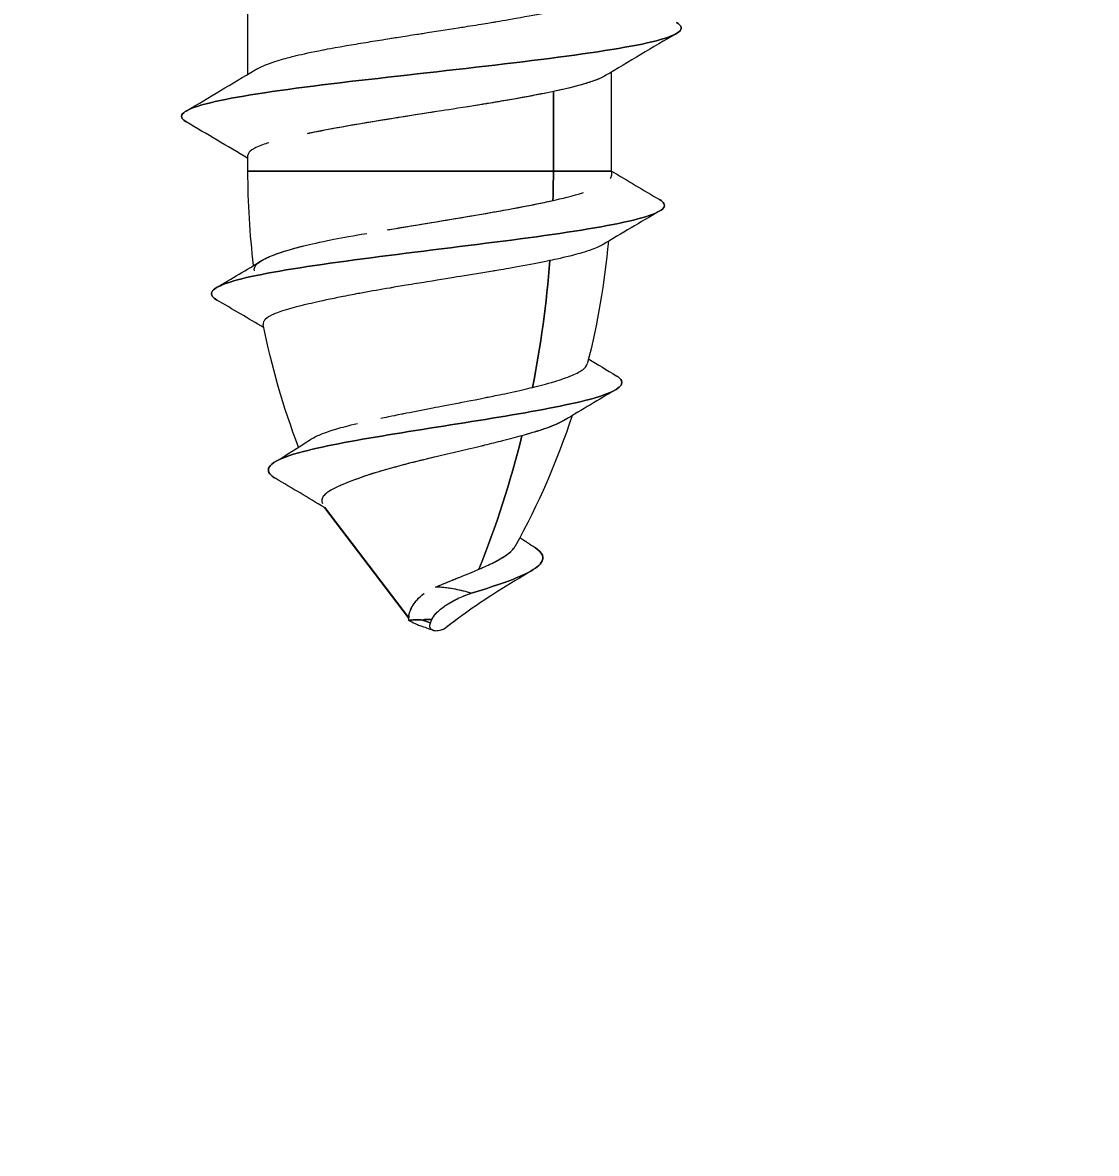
# Model space of a CAD drawing. Header units: inches. Extents: x 10 to 190, y 5 to 37.
# Drawn here: x 98.123 to 98.793, y 8.086 to 8.792 of the extents above; entities that cross this region are included whole.
import ezdxf
from ezdxf import colors
from ezdxf.entities.mleader import LeaderData, LeaderLine
from ezdxf.math import Vec2, Vec3

# ---------------------------------------------------------------- set-up
doc = ezdxf.new("R2010")
doc.units = ezdxf.units.IN
doc.header["$MEASUREMENT"] = 0
doc.styles.add('Tahoma', font='tahoma.ttf')

msp = doc.modelspace()

# ---------------------------------------------------------------- linework, layer by layer
at = {"color": 0, "linetype": 'Continuous', "lineweight": 0, "extrusion": (-1, 6.12323e-17, 0)}
for p, q in [((98.26334, 8.75995), (98.26334, 8.81919)), ((98.29965, 8.773), (98.29965, 8.773)), ((98.29965, 8.773), (98.29965, 8.773)), ((98.49034, 8.69937), (98.49034, 8.7614)), ((98.45403, 8.69937), (98.45403, 8.74917)), ((98.45403, 8.74917), (98.45403, 8.69937)), ((98.26334, 8.69937), (98.26334, 8.70936)), ((98.45403, 8.69937), (98.26334, 8.69937)), ((98.26334, 8.69937), (98.45403, 8.69937)), ((98.49034, 8.69937), (98.45403, 8.69937)), ((98.45403, 8.69937), (98.49034, 8.69937)), ((98.36412, 8.41913), (98.36421, 8.41914))]:
    msp.add_line(p, q, dxfattribs=at)
msp.add_line((98.36369, 8.42069), (98.31107, 8.48953))
msp.add_circle((101.83282, 12.95665), 6.76088)
at = {"color": 0, "linetype": 'Continuous', "lineweight": 0, "extrusion": (0, 0, -1)}
for centre, start, end in [((-98.74848, 8.69937), 353.04606, 360), ((-98.00521, 8.69937), 185.16645, 194.34115), ((-98.74848, 8.69937), 339.21542, 348.63189), ((-98.00521, 8.69937), 198.31632, 208.83062)]:
    msp.add_arc(centre, 0.48513, start, end, dxfattribs=at)
at = {"color": 0, "linetype": 'Continuous', "lineweight": 0}
for centre, major_axis, ratio, start_param, end_param in [((98.1241, 8.69937), (0, 0.48513), 0.68008, -1.608287, -1.570796), ((98.1241, 8.69937), (0, 0.48513), 0.68008, -1.8525, -1.685841), ((98.1241, 8.69937), (0, 0.48513), 0.68008, -2.108099, -1.917872), ((98.6524, 8.49684), (-0.28831, -0.0799), 0.192451, -0.090168, -0.064586)]:
    msp.add_ellipse(centre, major_axis=major_axis, ratio=ratio, start_param=start_param, end_param=end_param, dxfattribs=at)
at = {"color": 0, "linetype": 'Continuous', "lineweight": 0, "extrusion": (0, 0, -1)}
for centre, major_axis, ratio, start_param, end_param in [((98.1241, 8.69937), (0, -0.48513), 0.68008, -1.570796, -1.533305), ((98.1241, 8.69937), (0, -0.48513), 0.68008, -1.455752, -1.289092), ((98.1241, 8.69937), (0, -0.48513), 0.68008, -1.22372, -1.033494), ((98.40456, 8.42226), (0.02735, 0.00874), 0.462402, -2.398417, -2.245876), ((98.44176, 8.41757), (0.07901, -0.00107), 0.035003, -2.950208, -2.890777), ((99.55537, 9.55527), (1.20548, 1.37483), 0.164648, -2.674024, -2.67129)]:
    msp.add_ellipse(centre, major_axis=major_axis, ratio=ratio, start_param=start_param, end_param=end_param, dxfattribs=at)
at = {"color": 0, "linetype": 'Continuous', "lineweight": 0}
for points, knots in [([(98.26789, 8.76268), (98.26894, 8.76336), (98.26993, 8.76381), (98.27036, 8.76402), (98.27244, 8.76503), (98.27545, 8.7663), (98.28008, 8.76781), (98.28392, 8.76906), (98.28742, 8.77002), (98.28994, 8.77068), (98.29151, 8.77109), (98.29271, 8.77139), (98.29345, 8.77157), (98.2976, 8.77258), (98.30301, 8.77377), (98.31014, 8.77514), (98.31076, 8.77526), (98.31652, 8.7764), (98.3293, 8.77855), (98.33342, 8.77925), (98.33741, 8.77991), (98.34122, 8.78053), (98.34316, 8.78084), (98.34519, 8.78117), (98.34732, 8.78151), (98.34799, 8.78162), (98.34861, 8.78172), (98.34918, 8.78181), (98.35135, 8.78216), (98.35279, 8.78239), (98.35349, 8.7825), (98.35571, 8.78285), (98.35884, 8.78335), (98.36289, 8.78398), (98.36746, 8.78469), (98.37066, 8.78518), (98.37246, 8.78546), (98.38001, 8.78663), (98.38746, 8.78779), (98.39467, 8.78893), (98.39688, 8.78928), (98.40054, 8.78986), (98.40557, 8.79067), (98.41027, 8.79144), (98.41381, 8.79202), (98.41627, 8.79243), (98.41699, 8.79255), (98.41787, 8.7927), (98.41891, 8.79287), (98.42273, 8.79351), (98.42871, 8.79451), (98.43624, 8.79588), (98.44328, 8.79715), (98.44915, 8.79831), (98.45403, 8.79935)], [0.3421887, 0.3421887, 0.3421887, 0.3421887, 0.375, 0.375, 0.375, 0.4375, 0.4375, 0.4375, 0.4759842, 0.4759842, 0.4759842, 0.5, 0.5, 0.5, 0.5625, 0.5625, 0.5625, 0.625, 0.625, 0.625, 0.6607143, 0.6607143, 0.6607143, 0.6785714, 0.6785714, 0.6785714, 0.6822968, 0.6822968, 0.6822968, 0.6964286, 0.6964286, 0.6964286, 0.7232143, 0.7232143, 0.7232143, 0.75, 0.75, 0.75, 0.8125, 0.8125, 0.8125, 0.84375, 0.84375, 0.84375, 0.875, 0.875, 0.875, 0.8883651, 0.8883651, 0.8883651, 0.9375, 0.9375, 0.9375, 1, 1, 1, 1]), ([(98.22483, 8.73016), (98.22232, 8.73164), (98.22136, 8.73311), (98.22387, 8.73827), (98.23612, 8.74196), (98.27736, 8.74933), (98.30682, 8.75301), (98.37035, 8.76039), (98.40461, 8.76407), (98.46545, 8.77144), (98.49188, 8.77513), (98.52697, 8.7825), (98.53554, 8.78618), (98.53314, 8.79064), (98.53227, 8.7914), (98.53097, 8.79217)], [0.10764897, 0.10764897, 0.10764897, 0.10764897, 0.10915389, 0.10915389, 0.11291274, 0.11291274, 0.11667158, 0.11667158, 0.12043042, 0.12043042, 0.12418927, 0.12418927, 0.12794811, 0.12794811, 0.12872891, 0.12872891, 0.12872891, 0.12872891]), ([(98.53097, 8.79217), (98.53227, 8.7914), (98.53314, 8.79064), (98.53554, 8.78618), (98.52697, 8.7825), (98.49188, 8.77513), (98.46545, 8.77144), (98.40461, 8.76407), (98.37035, 8.76039), (98.30682, 8.75301), (98.27736, 8.74933), (98.23612, 8.74196), (98.22387, 8.73827), (98.22136, 8.73311), (98.22232, 8.73164), (98.22483, 8.73016)], [-0.12872891, -0.12872891, -0.12872891, -0.12872891, -0.12794811, -0.12794811, -0.12418927, -0.12418927, -0.12043042, -0.12043042, -0.11667158, -0.11667158, -0.11291274, -0.11291274, -0.10915389, -0.10915389, -0.10764897, -0.10764897, -0.10764897, -0.10764897]), ([(98.48678, 8.75927), (98.4849, 8.75807), (98.48228, 8.75692), (98.47914, 8.75578), (98.47603, 8.75465), (98.47215, 8.7535), (98.46828, 8.75249), (98.46441, 8.75147), (98.45949, 8.75032), (98.45403, 8.74917)], [0.8117206, 0.8117206, 0.8117206, 0.8117206, 0.875, 0.875, 0.875, 0.9375, 0.9375, 0.9375, 1, 1, 1, 1]), ([(98.48643, 8.75906), (98.48509, 8.75825), (98.48311, 8.75727), (98.47999, 8.75609), (98.47757, 8.75518), (98.47504, 8.75438), (98.47269, 8.7537), (98.47133, 8.7533), (98.47002, 8.75295), (98.46882, 8.75263), (98.46809, 8.75244), (98.46595, 8.75186), (98.46181, 8.75089), (98.45893, 8.75022), (98.45629, 8.74965), (98.45403, 8.74917)], [0.8242341, 0.8242341, 0.8242341, 0.8242341, 0.875, 0.875, 0.875, 0.9146028, 0.9146028, 0.9146028, 0.9375, 0.9375, 0.9375, 0.96875, 0.96875, 0.96875, 1, 1, 1, 1]), ([(98.45403, 8.74917), (98.44926, 8.74816), (98.44389, 8.74708), (98.43549, 8.74554), (98.42709, 8.74401), (98.42056, 8.74292), (98.41857, 8.74258), (98.41657, 8.74225), (98.41008, 8.74118), (98.40084, 8.73971), (98.39159, 8.73825), (98.38462, 8.73717), (98.3812, 8.73664), (98.37778, 8.7361), (98.37078, 8.73502), (98.3608, 8.73344), (98.35081, 8.73186), (98.34416, 8.73077), (98.33969, 8.73004), (98.33522, 8.7293), (98.32864, 8.72821), (98.31976, 8.72659), (98.31088, 8.72497), (98.30551, 8.72389), (98.30127, 8.72301), (98.30099, 8.72296), (98.3007, 8.7229), (98.3004, 8.72284)], [0, 0, 0, 0, 0.0625, 0.0625, 0.0625, 0.125, 0.125, 0.125, 0.1875, 0.1875, 0.1875, 0.25, 0.25, 0.25, 0.3125, 0.3125, 0.3125, 0.375, 0.375, 0.375, 0.4375, 0.4375, 0.4375, 0.5, 0.5, 0.5, 0.5042141, 0.5042141, 0.5042141, 0.5042141]), ([(98.45403, 8.74917), (98.44936, 8.74818), (98.44391, 8.7471), (98.43759, 8.74593), (98.42757, 8.74407), (98.42095, 8.74298), (98.41904, 8.74266), (98.41692, 8.74231), (98.41049, 8.74123), (98.39915, 8.73945)], [0, 0, 0, 0, 0.0625, 0.0625, 0.0625, 0.125, 0.125, 0.125, 0.1874488, 0.1874488, 0.1874488, 0.1874488]), ([(98.38, 8.73645), (98.37947, 8.73637), (98.37895, 8.73629), (98.37844, 8.73621), (98.37547, 8.73574), (98.372, 8.7352), (98.36806, 8.73458), (98.36457, 8.73403), (98.3611, 8.73349), (98.35768, 8.73294), (98.35563, 8.73262), (98.35279, 8.73216), (98.34918, 8.73159), (98.34864, 8.7315), (98.34808, 8.73141), (98.3475, 8.73131), (98.34403, 8.73075), (98.34073, 8.73022), (98.33762, 8.7297), (98.33472, 8.72921), (98.3281, 8.72812), (98.3188, 8.72641), (98.31118, 8.72501), (98.30577, 8.72393), (98.30203, 8.72317), (98.3019, 8.72314), (98.30178, 8.72312), (98.30166, 8.72309)], [0.244908, 0.244908, 0.244908, 0.244908, 0.25, 0.25, 0.25, 0.28125, 0.28125, 0.28125, 0.3125, 0.3125, 0.3125, 0.3396513, 0.3396513, 0.3396513, 0.34375, 0.34375, 0.34375, 0.375, 0.375, 0.375, 0.4375, 0.4375, 0.4375, 0.5, 0.5, 0.5, 0.5013727, 0.5013727, 0.5013727, 0.5013727]), ([(98.27635, 8.71716), (98.27397, 8.71644), (98.27098, 8.71545), (98.26838, 8.71419), (98.26637, 8.71322), (98.26491, 8.71223), (98.2641, 8.71122), (98.26396, 8.71104), (98.26379, 8.71081), (98.26364, 8.71053), (98.26348, 8.71021), (98.26333, 8.70982), (98.26334, 8.70936)], [0.625, 0.625, 0.625, 0.625, 0.6875, 0.6875, 0.6875, 0.75, 0.75, 0.75, 0.7712902, 0.7712902, 0.7712902, 0.7952598, 0.7952598, 0.7952598, 0.7952598]), ([(98.24404, 8.61902), (98.2412, 8.62069), (98.24008, 8.62235), (98.24255, 8.62771), (98.25349, 8.63139), (98.2905, 8.63876), (98.31701, 8.64245), (98.37441, 8.64982), (98.4055, 8.6535), (98.46093, 8.66088), (98.48511, 8.66456), (98.51723, 8.67193), (98.52506, 8.67562), (98.52257, 8.6801), (98.52167, 8.6809), (98.52032, 8.6817)], [0.06986645, 0.06986645, 0.06986645, 0.06986645, 0.07156545, 0.07156545, 0.07532429, 0.07532429, 0.07908314, 0.07908314, 0.08284198, 0.08284198, 0.08660083, 0.08660083, 0.09035967, 0.09035967, 0.0911743, 0.0911743, 0.0911743, 0.0911743]), ([(98.52032, 8.6817), (98.52167, 8.6809), (98.52257, 8.6801), (98.52506, 8.67562), (98.51723, 8.67193), (98.48511, 8.66456), (98.46093, 8.66088), (98.4055, 8.6535), (98.37441, 8.64982), (98.31701, 8.64245), (98.2905, 8.63876), (98.25349, 8.63139), (98.24255, 8.62771), (98.24008, 8.62235), (98.2412, 8.62069), (98.24404, 8.61902)], [-0.0911743, -0.0911743, -0.0911743, -0.0911743, -0.09035967, -0.09035967, -0.08660083, -0.08660083, -0.08284198, -0.08284198, -0.07908314, -0.07908314, -0.07532429, -0.07532429, -0.07156545, -0.07156545, -0.06986645, -0.06986645, -0.06986645, -0.06986645]), ([(98.35024, 8.66282), (98.35087, 8.66293), (98.35153, 8.66304), (98.35219, 8.66315), (98.35822, 8.66417), (98.36552, 8.66537), (98.37404, 8.66677), (98.3815, 8.66799), (98.38879, 8.66919), (98.39577, 8.67036), (98.39589, 8.67038), (98.40329, 8.67159), (98.41682, 8.67398), (98.41778, 8.67415), (98.41926, 8.67441), (98.42124, 8.67477), (98.42479, 8.6754), (98.42997, 8.67634), (98.43637, 8.67757), (98.44328, 8.6789), (98.44903, 8.68011), (98.4538, 8.68118)], [0.6982106, 0.6982106, 0.6982106, 0.6982106, 0.7033583, 0.7033583, 0.7033583, 0.75, 0.75, 0.75, 0.8125, 0.8125, 0.8125, 0.875, 0.875, 0.875, 0.8973932, 0.8973932, 0.8973932, 0.9375, 0.9375, 0.9375, 1, 1, 1, 1]), ([(98.35147, 8.66303), (98.35544, 8.6637), (98.35917, 8.66432), (98.36274, 8.66491), (98.37014, 8.66613), (98.37853, 8.6675), (98.38738, 8.66896), (98.39825, 8.67076), (98.40843, 8.67249), (98.41707, 8.67402), (98.41899, 8.67436), (98.42084, 8.67469), (98.42296, 8.67508), (98.43087, 8.6765), (98.4384, 8.67793), (98.44499, 8.67929), (98.44813, 8.67993), (98.45107, 8.68057), (98.4538, 8.68118)], [0.6798564, 0.6798564, 0.6798564, 0.6798564, 0.7142857, 0.7142857, 0.7142857, 0.7857143, 0.7857143, 0.7857143, 0.8733901, 0.8733901, 0.8733901, 0.8928571, 0.8928571, 0.8928571, 0.9654359, 0.9654359, 0.9654359, 1, 1, 1, 1]), ([(98.27188, 8.64364), (98.27265, 8.64412), (98.27341, 8.64452), (98.27407, 8.64485), (98.27629, 8.64597), (98.27934, 8.64725), (98.2836, 8.64868), (98.28363, 8.64869), (98.28506, 8.64921), (98.28846, 8.65022), (98.29039, 8.6508), (98.29211, 8.65128), (98.29352, 8.65166), (98.29491, 8.65204), (98.296, 8.65232), (98.29673, 8.6525), (98.30073, 8.65351), (98.30602, 8.65472), (98.3131, 8.65614), (98.31809, 8.65714), (98.32428, 8.65831), (98.33187, 8.65965), (98.33328, 8.6599), (98.33517, 8.66023), (98.33756, 8.66065)], [0.3500353, 0.3500353, 0.3500353, 0.3500353, 0.375, 0.375, 0.375, 0.4375, 0.4375, 0.4375, 0.4625, 0.4625, 0.4625, 0.4813675, 0.4813675, 0.4813675, 0.5, 0.5, 0.5, 0.5625, 0.5625, 0.5625, 0.625, 0.625, 0.625, 0.6559796, 0.6559796, 0.6559796, 0.6559796]), ([(98.26738, 8.63716), (98.26738, 8.63716), (98.26738, 8.63717), (98.26738, 8.63717), (98.26695, 8.63876), (98.26763, 8.64036), (98.26961, 8.64204), (98.27069, 8.64295), (98.27219, 8.64389), (98.27387, 8.64475), (98.27625, 8.64597), (98.27939, 8.64724), (98.28304, 8.64849), (98.28487, 8.64912), (98.28685, 8.64976), (98.28991, 8.65065), (98.29298, 8.65154), (98.29542, 8.65217), (98.29717, 8.65261), (98.29752, 8.6527), (98.29788, 8.65279), (98.29825, 8.65288)], [0.2498258, 0.2498258, 0.2498258, 0.2498258, 0.25, 0.25, 0.25, 0.3308546, 0.3308546, 0.3308546, 0.375, 0.375, 0.375, 0.4375, 0.4375, 0.4375, 0.46875, 0.46875, 0.46875, 0.5, 0.5, 0.5, 0.5062439, 0.5062439, 0.5062439, 0.5062439]), ([(98.48484, 8.65358), (98.48344, 8.65274), (98.48135, 8.65172), (98.47802, 8.65051), (98.47605, 8.64979), (98.47396, 8.64912), (98.47186, 8.64851), (98.47011, 8.648), (98.46836, 8.64752), (98.46666, 8.64708), (98.46056, 8.64551), (98.45517, 8.64437), (98.45185, 8.64368)], [0.8198428, 0.8198428, 0.8198428, 0.8198428, 0.875, 0.875, 0.875, 0.9090879, 0.9090879, 0.9090879, 0.9375, 0.9375, 0.9375, 1, 1, 1, 1]), ([(98.45185, 8.64368), (98.4472, 8.64271), (98.44165, 8.64161), (98.43504, 8.64039), (98.42849, 8.63917), (98.4233, 8.63828), (98.41994, 8.6377), (98.41827, 8.63742), (98.41705, 8.63721), (98.41628, 8.63708), (98.40953, 8.63594), (98.40275, 8.63484), (98.39611, 8.63377), (98.39075, 8.63291), (98.38379, 8.63179), (98.37533, 8.63041), (98.37265, 8.62998), (98.36868, 8.62933), (98.36349, 8.62847), (98.36015, 8.62792), (98.35667, 8.62734), (98.3531, 8.62674), (98.35269, 8.62667), (98.35229, 8.6266), (98.35188, 8.62653), (98.34622, 8.62558), (98.34057, 8.62459), (98.33503, 8.62357), (98.33266, 8.62314), (98.32954, 8.62256), (98.32581, 8.62183), (98.32154, 8.621), (98.31871, 8.62042), (98.31709, 8.62008), (98.31021, 8.61866), (98.30516, 8.61751), (98.30139, 8.61663), (98.30033, 8.61639), (98.29891, 8.61606), (98.29721, 8.61565), (98.29616, 8.6154), (98.29499, 8.61511), (98.29375, 8.61479), (98.29374, 8.61479), (98.29184, 8.61433), (98.28869, 8.61342), (98.28436, 8.61216), (98.28148, 8.61109), (98.27946, 8.61019), (98.27774, 8.60942), (98.27554, 8.60832), (98.27411, 8.60689), (98.27362, 8.60639), (98.27325, 8.60588), (98.27303, 8.60535), (98.27281, 8.60483), (98.27275, 8.6043), (98.27286, 8.60374)], [0, 0, 0, 0, 0.0625, 0.0625, 0.0625, 0.1042978, 0.1042978, 0.1042978, 0.125, 0.125, 0.125, 0.1875, 0.1875, 0.1875, 0.25, 0.25, 0.25, 0.2857143, 0.2857143, 0.2857143, 0.3178157, 0.3178157, 0.3178157, 0.3214286, 0.3214286, 0.3214286, 0.375, 0.375, 0.375, 0.40625, 0.40625, 0.40625, 0.4375, 0.4375, 0.4375, 0.5, 0.5, 0.5, 0.5219897, 0.5219897, 0.5219897, 0.5357143, 0.5357143, 0.5357143, 0.5625, 0.5625, 0.5625, 0.625, 0.625, 0.625, 0.6875, 0.6875, 0.6875, 0.7176111, 0.7176111, 0.7176111, 0.7471729, 0.7471729, 0.7471729, 0.7471729]), ([(98.44102, 8.5645), (98.44478, 8.56542), (98.44969, 8.56666), (98.45489, 8.56824), (98.45675, 8.5688), (98.45855, 8.56938), (98.46027, 8.56997), (98.46212, 8.57061), (98.46386, 8.57126), (98.46547, 8.57193), (98.46895, 8.57338), (98.471, 8.5746), (98.47232, 8.57558), (98.47357, 8.57651), (98.47484, 8.57771), (98.47522, 8.5792)], [0, 0, 0, 0, 0.0625, 0.0625, 0.0625, 0.0926505, 0.0926505, 0.0926505, 0.125, 0.125, 0.125, 0.1875, 0.1875, 0.1875, 0.2493517, 0.2493517, 0.2493517, 0.2493517]), ([(98.28067, 8.50764), (98.27898, 8.50864), (98.27773, 8.50964), (98.27347, 8.51526), (98.28031, 8.51989), (98.31215, 8.5282), (98.33272, 8.53188), (98.3776, 8.53925), (98.40216, 8.54294), (98.4463, 8.55031), (98.46578, 8.55399), (98.49179, 8.56137), (98.49824, 8.56505), (98.4961, 8.56977), (98.49499, 8.5708), (98.49327, 8.57183)], [0.03199958, 0.03199958, 0.03199958, 0.03199958, 0.03301887, 0.03301887, 0.03773585, 0.03773585, 0.04149469, 0.04149469, 0.04525354, 0.04525354, 0.04901238, 0.04901238, 0.05277123, 0.05277123, 0.05382314, 0.05382314, 0.05382314, 0.05382314]), ([(98.49327, 8.57183), (98.49499, 8.5708), (98.4961, 8.56977), (98.49824, 8.56505), (98.49179, 8.56137), (98.46578, 8.55399), (98.4463, 8.55031), (98.40216, 8.54294), (98.3776, 8.53925), (98.33272, 8.53188), (98.31215, 8.5282), (98.28031, 8.51989), (98.27347, 8.51526), (98.27773, 8.50964), (98.27898, 8.50864), (98.28067, 8.50764)], [-0.05382314, -0.05382314, -0.05382314, -0.05382314, -0.05277123, -0.05277123, -0.04901238, -0.04901238, -0.04525354, -0.04525354, -0.04149469, -0.04149469, -0.03773585, -0.03773585, -0.03301887, -0.03301887, -0.03199958, -0.03199958, -0.03199958, -0.03199958]), ([(98.34628, 8.54528), (98.34878, 8.5458), (98.35305, 8.5467), (98.35936, 8.54796), (98.36028, 8.54815), (98.36124, 8.54834), (98.36224, 8.54854), (98.36767, 8.54961), (98.37323, 8.55069), (98.37882, 8.55175), (98.38322, 8.5526), (98.38886, 8.55367), (98.39563, 8.55498), (98.39613, 8.55508), (98.40175, 8.55615), (98.41188, 8.55819), (98.41265, 8.55834), (98.41382, 8.55858), (98.41539, 8.5589), (98.41817, 8.55946), (98.42221, 8.56028), (98.42724, 8.56137), (98.43269, 8.56254), (98.43725, 8.56358), (98.44102, 8.5645)], [0.625, 0.625, 0.625, 0.625, 0.6795775, 0.6795775, 0.6795775, 0.6875, 0.6875, 0.6875, 0.75, 0.75, 0.75, 0.8125, 0.8125, 0.8125, 0.875, 0.875, 0.875, 0.8975538, 0.8975538, 0.8975538, 0.9375, 0.9375, 0.9375, 1, 1, 1, 1]), ([(98.30175, 8.53158), (98.30402, 8.53304), (98.30655, 8.53423), (98.30872, 8.53514), (98.31039, 8.53584), (98.31219, 8.53652), (98.3141, 8.53716), (98.31566, 8.5377), (98.31728, 8.53821), (98.31895, 8.5387), (98.32191, 8.53958), (98.32601, 8.5407), (98.33171, 8.54205), (98.33171, 8.54205), (98.33172, 8.54205), (98.33172, 8.54205)], [0.378452, 0.378452, 0.378452, 0.378452, 0.4375, 0.4375, 0.4375, 0.471804, 0.471804, 0.471804, 0.5, 0.5, 0.5, 0.5625, 0.5625, 0.5625, 0.5625726, 0.5625726, 0.5625726, 0.5625726]), ([(98.46168, 8.54446), (98.46038, 8.54365), (98.45886, 8.54286), (98.45698, 8.542), (98.45372, 8.54051), (98.44948, 8.53895), (98.4449, 8.53748), (98.44149, 8.53639), (98.43793, 8.53535), (98.43436, 8.53435)], [0.8336456, 0.8336456, 0.8336456, 0.8336456, 0.875, 0.875, 0.875, 0.9467142, 0.9467142, 0.9467142, 1, 1, 1, 1]), ([(98.46141, 8.5443), (98.46032, 8.54364), (98.45898, 8.54293), (98.45733, 8.54216), (98.45565, 8.54138), (98.45389, 8.54066), (98.45214, 8.53999), (98.45052, 8.53938), (98.44891, 8.53881), (98.44737, 8.53829), (98.44252, 8.53666), (98.43793, 8.53534), (98.43436, 8.53435)], [0.8425392, 0.8425392, 0.8425392, 0.8425392, 0.875, 0.875, 0.875, 0.9075007, 0.9075007, 0.9075007, 0.9375, 0.9375, 0.9375, 1, 1, 1, 1]), ([(98.43436, 8.53435), (98.43092, 8.53339), (98.42691, 8.53233), (98.4223, 8.53115), (98.41865, 8.53022), (98.4149, 8.5293), (98.41109, 8.52838), (98.41043, 8.52822), (98.40978, 8.52806), (98.40912, 8.5279), (98.40699, 8.52739), (98.40468, 8.52684), (98.40219, 8.52626), (98.40078, 8.52593), (98.39842, 8.52538), (98.39509, 8.5246), (98.39013, 8.52344), (98.38534, 8.52232), (98.38079, 8.52123), (98.37754, 8.52046), (98.37269, 8.5193), (98.36655, 8.51775), (98.3649, 8.51734), (98.36326, 8.51692), (98.36163, 8.5165), (98.36098, 8.51633), (98.36033, 8.51617), (98.35969, 8.516), (98.35787, 8.51553), (98.35563, 8.51493), (98.35303, 8.51421), (98.3503, 8.51346), (98.34592, 8.51222), (98.34059, 8.51051), (98.33545, 8.50886), (98.33205, 8.50762), (98.3298, 8.50677), (98.32753, 8.50592), (98.32548, 8.50511), (98.32363, 8.50435), (98.32266, 8.50395), (98.32175, 8.50356), (98.32089, 8.50318), (98.31867, 8.5022), (98.31632, 8.50108), (98.31428, 8.49981), (98.31362, 8.49941), (98.31279, 8.49886), (98.31197, 8.49818), (98.31099, 8.49736), (98.31059, 8.49681), (98.31039, 8.49654), (98.30952, 8.49536), (98.30928, 8.49423), (98.3095, 8.49314), (98.30956, 8.49284), (98.30967, 8.49248), (98.30987, 8.49205)], [0, 0, 0, 0, 0.0625, 0.0625, 0.0625, 0.1158571, 0.1158571, 0.1158571, 0.125, 0.125, 0.125, 0.15625, 0.15625, 0.15625, 0.1875, 0.1875, 0.1875, 0.25, 0.25, 0.25, 0.3125, 0.3125, 0.3125, 0.3348726, 0.3348726, 0.3348726, 0.34375, 0.34375, 0.34375, 0.375, 0.375, 0.375, 0.4375, 0.4375, 0.4375, 0.5, 0.5, 0.5, 0.5409445, 0.5409445, 0.5409445, 0.5625, 0.5625, 0.5625, 0.625, 0.625, 0.625, 0.65625, 0.65625, 0.65625, 0.6875, 0.6875, 0.6875, 0.75, 0.75, 0.75, 0.7709624, 0.7709624, 0.7709624, 0.7709624]), ([(98.38079, 8.52123), (98.37333, 8.51945), (98.36593, 8.51762), (98.3589, 8.51574), (98.34978, 8.51331), (98.34129, 8.51082), (98.33403, 8.5083), (98.33257, 8.50779), (98.33115, 8.50728), (98.3298, 8.50677)], [0.25, 0.25, 0.25, 0.25, 0.3476611, 0.3476611, 0.3476611, 0.4744341, 0.4744341, 0.4744341, 0.5, 0.5, 0.5, 0.5]), ([(98.3131, 8.49904), (98.3115, 8.4979), (98.31039, 8.49677), (98.30983, 8.49561), (98.30945, 8.4948), (98.30933, 8.49398), (98.3095, 8.49314), (98.30957, 8.49278), (98.30969, 8.49242), (98.30987, 8.49205)], [0.6397109, 0.6397109, 0.6397109, 0.6397109, 0.7045485, 0.7045485, 0.7045485, 0.75, 0.75, 0.75, 0.7695749, 0.7695749, 0.7695749, 0.7695749]), ([(98.40281, 8.43605), (98.40846, 8.43779), (98.41397, 8.43952), (98.43273, 8.44589), (98.44328, 8.45051), (98.44866, 8.45828), (98.44737, 8.46142), (98.44259, 8.46456)], [0.007664053, 0.007664053, 0.007664053, 0.007664053, 0.009433962, 0.009433962, 0.014150943, 0.014150943, 0.017355545, 0.017355545, 0.017355545, 0.017355545]), ([(98.44259, 8.46456), (98.44737, 8.46142), (98.44866, 8.45828), (98.44328, 8.45051), (98.43273, 8.44589), (98.41397, 8.43952), (98.40846, 8.43779), (98.40281, 8.43605)], [-0.017355545, -0.017355545, -0.017355545, -0.017355545, -0.014150943, -0.014150943, -0.009433962, -0.009433962, -0.007664053, -0.007664053, -0.007664053, -0.007664053]), ([(98.40754, 8.45107), (98.41065, 8.4524), (98.4138, 8.45382), (98.41657, 8.45521), (98.41935, 8.45659), (98.42178, 8.45797), (98.42368, 8.45922), (98.426, 8.46075), (98.42783, 8.46224), (98.42917, 8.46391), (98.42958, 8.4644), (98.42992, 8.46492), (98.43021, 8.46543)], [0, 0, 0, 0, 0.0625, 0.0625, 0.0625, 0.125, 0.125, 0.125, 0.201483, 0.201483, 0.201483, 0.2244007, 0.2244007, 0.2244007, 0.2244007]), ([(98.41678, 8.45531), (98.41679, 8.45531), (98.41679, 8.45531), (98.41679, 8.45531), (98.41885, 8.45634), (98.42145, 8.45772), (98.42401, 8.45944), (98.42521, 8.46025), (98.42714, 8.46159), (98.42878, 8.46345), (98.42911, 8.46382), (98.42947, 8.46426), (98.42981, 8.46477), (98.42998, 8.46502), (98.43015, 8.4653), (98.4303, 8.46559)], [0.0624808, 0.0624808, 0.0624808, 0.0624808, 0.0625, 0.0625, 0.0625, 0.125, 0.125, 0.125, 0.1875, 0.1875, 0.1875, 0.2133977, 0.2133977, 0.2133977, 0.2266291, 0.2266291, 0.2266291, 0.2266291]), ([(98.38041, 8.43984), (98.38359, 8.44121), (98.38684, 8.44256), (98.39008, 8.44388), (98.39337, 8.44523), (98.39666, 8.44655), (98.39984, 8.44785), (98.4025, 8.44894), (98.40509, 8.45001), (98.40754, 8.45107)], [0, 0, 0, 0, 0.348333, 0.348333, 0.348333, 0.703031, 0.703031, 0.703031, 1, 1, 1, 1]), ([(98.38041, 8.43984), (98.38523, 8.44192), (98.39003, 8.44384), (98.39436, 8.4456), (98.3962, 8.44635), (98.40081, 8.44817), (98.40754, 8.45107)], [0, 0, 0, 0, 0.5, 0.5, 0.5, 1, 1, 1, 1]), ([(98.3637, 8.41906), (98.36361, 8.42127), (98.36397, 8.42342), (98.36476, 8.42543), (98.36569, 8.4278), (98.36718, 8.43007), (98.36911, 8.43213), (98.37035, 8.43345), (98.37179, 8.43471), (98.37339, 8.43587)], [0.000043446, 0.000043446, 0.000043446, 0.000043446, 0.000260625, 0.000260625, 0.000260625, 0.0005178201, 0.0005178201, 0.0005178201, 0.0006820747, 0.0006820747, 0.0006820747, 0.0006820747]), ([(98.37339, 8.43587), (98.37273, 8.43539), (98.37208, 8.43488), (98.37145, 8.43435), (98.37044, 8.43349), (98.36949, 8.43257), (98.36863, 8.4316), (98.36843, 8.43138), (98.36825, 8.43116), (98.36806, 8.43094)], [0.0002162365, 0.0002162365, 0.0002162365, 0.0002162365, 0.0002888449, 0.0002888449, 0.0002888449, 0.0004065017, 0.0004065017, 0.0004065017, 0.000432473, 0.000432473, 0.000432473, 0.000432473]), ([(98.37819, 8.41965), (98.37881, 8.42106), (98.37991, 8.42263), (98.38169, 8.42438), (98.38322, 8.42588), (98.38512, 8.42738), (98.38741, 8.42887), (98.38972, 8.43037), (98.39218, 8.43171), (98.39469, 8.43289), (98.3976, 8.43425), (98.40037, 8.4353), (98.40281, 8.43605)], [0, 0, 0, 0, 0.0002243525, 0.0002243525, 0.0002243525, 0.000448705, 0.000448705, 0.000448705, 0.0006730576, 0.0006730576, 0.0006730576, 0.0008974101, 0.0008974101, 0.0008974101, 0.0008974101]), ([(98.40281, 8.43605), (98.39869, 8.43726), (98.39485, 8.43818), (98.39135, 8.4388), (98.38734, 8.43951), (98.38366, 8.43986), (98.38041, 8.43984)], [0, 0, 0, 0, 0.0003495689, 0.0003495689, 0.0003495689, 0.0006991378, 0.0006991378, 0.0006991378, 0.0006991378]), ([(98.40281, 8.43605), (98.39955, 8.43701), (98.39623, 8.43786), (98.39112, 8.43886), (98.38938, 8.43915), (98.38583, 8.43959), (98.38404, 8.43975), (98.38161, 8.43983), (98.38101, 8.43984), (98.38041, 8.43984)], [0.005519479, 0.005519479, 0.005519479, 0.005519479, 0.005783456, 0.005783456, 0.0059186472, 0.0059186472, 0.0060538385, 0.0060538385, 0.006098043, 0.006098043, 0.006098043, 0.006098043]), ([(98.36806, 8.43094), (98.36744, 8.43019), (98.3669, 8.42943), (98.36642, 8.42868), (98.36577, 8.42765), (98.36524, 8.42661), (98.36482, 8.42559), (98.36479, 8.4255), (98.36475, 8.4254), (98.36471, 8.42531)], [0.000432473, 0.000432473, 0.000432473, 0.000432473, 0.000518868, 0.000518868, 0.000518868, 0.0006375771, 0.0006375771, 0.0006375771, 0.0006487095, 0.0006487095, 0.0006487095, 0.0006487095]), ([(98.36369, 8.42069), (98.36368, 8.42058), (98.36368, 8.42048), (98.36368, 8.42038), (98.36367, 8.4202), (98.36367, 8.42003), (98.36367, 8.41988)], [0.00081088685, 0.00081088685, 0.00081088685, 0.00081088685, 0.0008204939, 0.0008204939, 0.0008204939, 0.00083791641, 0.00083791641, 0.00083791641, 0.00083791641]), ([(98.36367, 8.41988), (98.36367, 8.41978), (98.36367, 8.41971), (98.36368, 8.41968), (98.36368, 8.41967), (98.36368, 8.4196), (98.36368, 8.41947)], [0.00083791641, 0.00083791641, 0.00083791641, 0.00083791641, 0.0008446738, 0.0008446738, 0.0008446738, 0.00085143119, 0.00085143119, 0.00085143119, 0.00085143119]), ([(98.3637, 8.41906), (98.36378, 8.41908), (98.36386, 8.41909), (98.36391, 8.41909), (98.36396, 8.4191), (98.364, 8.41911), (98.36401, 8.41911), (98.36402, 8.41911), (98.36402, 8.41911), (98.36403, 8.41911), (98.36404, 8.41911), (98.36407, 8.41912), (98.36412, 8.41913)], [0.0013823797, 0.0013823797, 0.0013823797, 0.0013823797, 0.00139352685, 0.00139352685, 0.00139352685, 0.00140337514, 0.00140337514, 0.00140337514, 0.00140829928, 0.00140829928, 0.00140829928, 0.00141322343, 0.00141322343, 0.00141322343, 0.00141322343]), ([(98.36524, 8.41929), (98.36536, 8.4193), (98.36548, 8.41932), (98.3656, 8.41933), (98.36593, 8.41937), (98.36629, 8.4194), (98.36668, 8.41943), (98.36687, 8.41944), (98.36706, 8.41945), (98.36726, 8.41946)], [0.00148107964, 0.00148107964, 0.00148107964, 0.00148107964, 0.00150100428, 0.00150100428, 0.00150100428, 0.00155410833, 0.00155410833, 0.00155410833, 0.00157977959, 0.00157977959, 0.00157977959, 0.00157977959]), ([(98.36726, 8.41946), (98.36695, 8.41945), (98.36665, 8.41943), (98.36637, 8.4194), (98.36596, 8.41937), (98.36558, 8.41933), (98.36524, 8.41929)], [0.00018679759, 0.00018679759, 0.00018679759, 0.00018679759, 0.00022541728, 0.00022541728, 0.00022541728, 0.00028288431, 0.00028288431, 0.00028288431, 0.00028288431]), ([(98.36726, 8.41946), (98.36742, 8.41947), (98.36757, 8.41948), (98.36773, 8.41948), (98.36839, 8.4195), (98.36908, 8.41951), (98.36978, 8.41949), (98.37043, 8.41947), (98.3711, 8.41943), (98.37178, 8.41938), (98.37194, 8.41936), (98.3721, 8.41935), (98.37226, 8.41933)], [0.0015797796, 0.0015797796, 0.0015797796, 0.0015797796, 0.0015992603, 0.0015992603, 0.0015992603, 0.0016823755, 0.0016823755, 0.0016823755, 0.0017591716, 0.0017591716, 0.0017591716, 0.0017771795, 0.0017771795, 0.0017771795, 0.0017771795]), ([(98.37226, 8.41933), (98.37135, 8.41942), (98.37051, 8.41947), (98.36973, 8.41949), (98.36881, 8.41951), (98.36799, 8.4195), (98.36726, 8.41946)], [-0.0000053759, -0.0000053759, -0.0000053759, -0.0000053759, 0.0000829667, 0.0000829667, 0.0000829667, 0.0001867976, 0.0001867976, 0.0001867976, 0.0001867976]), ([(98.37226, 8.41933), (98.37265, 8.41945), (98.37306, 8.41953), (98.37404, 8.41969), (98.37462, 8.41974), (98.37581, 8.41978), (98.37642, 8.41977), (98.37743, 8.41972), (98.37781, 8.41968), (98.37819, 8.41965)], [-0.006307656, -0.006307656, -0.006307656, -0.006307656, -0.0062566253, -0.0062566253, -0.0061890297, -0.0061890297, -0.0061214341, -0.0061214341, -0.006080853, -0.006080853, -0.006080853, -0.006080853]), ([(98.37819, 8.41965), (98.37831, 8.41991), (98.37845, 8.42019), (98.37861, 8.42048), (98.37924, 8.42162), (98.38022, 8.42294), (98.38169, 8.42438)], [0, 0, 0, 0, 0.0000448764, 0.0000448764, 0.0000448764, 0.0002243525, 0.0002243525, 0.0002243525, 0.0002243525]), ([(98.36768, 8.41715), (98.36801, 8.417), (98.36834, 8.41685), (98.36867, 8.41671), (98.36949, 8.41636), (98.37032, 8.41602), (98.37115, 8.41571)], [0.00030307292, 0.00030307292, 0.00030307292, 0.00030307292, 0.00033073964, 0.00033073964, 0.00033073964, 0.00039891756, 0.00039891756, 0.00039891756, 0.00039891756]), ([(98.38614, 8.41389), (98.38595, 8.4138), (98.38575, 8.41371), (98.38536, 8.41354), (98.38518, 8.41346), (98.3848, 8.41331), (98.38461, 8.41324), (98.38403, 8.41304), (98.38363, 8.41291), (98.38318, 8.41279), (98.38312, 8.41277), (98.38305, 8.41276)], [0.005486904, 0.005486904, 0.005486904, 0.005486904, 0.00550456377, 0.00550456377, 0.00552075258, 0.00552075258, 0.00553694138, 0.00553694138, 0.00556931899, 0.00556931899, 0.005574402, 0.005574402, 0.005574402, 0.005574402])]:
    msp.add_open_spline(points, degree=3, knots=knots, dxfattribs=at)
for points in [[(98.53091, 8.78541), (98.51606, 8.77667), (98.50122, 8.76791), (98.48643, 8.75906)], [(98.22471, 8.73699), (98.23913, 8.7455), (98.25354, 8.75405), (98.26789, 8.76268)], [(98.26334, 8.70745), (98.25053, 8.71506), (98.23768, 8.72262), (98.22483, 8.73016)], [(98.34971, 8.73167), (98.34971, 8.73167), (98.3497, 8.73167), (98.3497, 8.73167)], [(98.34971, 8.73167), (98.34971, 8.73167), (98.3497, 8.73167), (98.3497, 8.73167)], [(98.48968, 8.69478), (98.49013, 8.6955), (98.49033, 8.69619), (98.49033, 8.69684)], [(98.49034, 8.69937), (98.49034, 8.69852), (98.49034, 8.69768), (98.49033, 8.69684)], [(98.49034, 8.69955), (98.50031, 8.69357), (98.51031, 8.68762), (98.52032, 8.6817)], [(98.4538, 8.68118), (98.45882, 8.68232), (98.46617, 8.68399), (98.4729, 8.68619)], [(98.52018, 8.67447), (98.50838, 8.66754), (98.49659, 8.66058), (98.48484, 8.65358)], [(98.2438, 8.62676), (98.25318, 8.63236), (98.26254, 8.63798), (98.27188, 8.64364)], [(98.27326, 8.60177), (98.26353, 8.60755), (98.25379, 8.61329), (98.24404, 8.61902)], [(98.476, 8.58229), (98.48175, 8.57879), (98.48751, 8.5753), (98.49327, 8.57183)], [(98.49295, 8.56307), (98.48242, 8.55685), (98.4719, 8.5506), (98.46141, 8.5443)], [(98.28003, 8.51789), (98.28731, 8.5224), (98.29456, 8.52696), (98.30175, 8.53158)], [(98.31107, 8.48953), (98.30098, 8.49562), (98.29083, 8.50164), (98.28067, 8.50764)], [(98.43315, 8.47085), (98.43627, 8.46873), (98.43942, 8.46664), (98.44259, 8.46456)], [(98.44095, 8.45049), (98.42645, 8.44172), (98.41178, 8.4329), (98.39829, 8.42304)], [(98.39161, 8.43134), (98.39271, 8.43193), (98.39376, 8.43245), (98.39469, 8.43289)], [(98.39469, 8.43289), (98.3978, 8.43435), (98.40062, 8.43538), (98.40281, 8.43605)], [(98.38527, 8.42739), (98.38594, 8.42789), (98.38666, 8.42839), (98.38741, 8.42887)], [(98.38741, 8.42887), (98.38869, 8.4297), (98.38996, 8.43044), (98.39115, 8.4311)], [(98.36368, 8.41947), (98.36369, 8.41934), (98.36369, 8.4192), (98.3637, 8.41906)], [(98.36524, 8.41929), (98.36465, 8.41922), (98.36414, 8.41912), (98.3637, 8.41906)], [(98.3637, 8.41906), (98.36493, 8.41844), (98.36626, 8.41779), (98.36768, 8.41715)], [(98.37819, 8.41965), (98.3758, 8.41989), (98.37383, 8.41978), (98.37226, 8.41933)], [(98.37226, 8.41933), (98.37393, 8.41871), (98.37559, 8.41809), (98.37725, 8.41746)], [(98.37725, 8.41746), (98.37559, 8.41809), (98.37393, 8.41871), (98.37226, 8.41933)], [(98.37725, 8.41746), (98.37755, 8.41817), (98.37786, 8.4189), (98.37819, 8.41965)], [(98.39369, 8.41969), (98.39117, 8.41785), (98.38857, 8.4159), (98.38614, 8.41389)], [(98.39369, 8.41969), (98.3908, 8.41758), (98.38826, 8.41565), (98.38614, 8.41389)], [(98.39828, 8.42304), (98.39699, 8.4221), (98.39546, 8.42099), (98.39369, 8.41969)], [(98.37908, 8.4128), (98.37644, 8.41376), (98.3738, 8.41473), (98.37115, 8.41571)], [(98.37796, 8.41342), (98.37693, 8.41426), (98.37648, 8.4156), (98.37725, 8.41746)], [(98.37691, 8.41519), (98.3768, 8.41586), (98.37691, 8.41663), (98.37725, 8.41746)], [(98.37796, 8.41342), (98.37738, 8.4139), (98.37702, 8.41451), (98.37691, 8.41519)], [(98.38017, 8.41253), (98.3792, 8.41266), (98.37846, 8.41301), (98.37796, 8.41342)], [(98.38305, 8.41276), (98.38187, 8.41245), (98.3809, 8.41244), (98.38017, 8.41253)], [(98.38614, 8.41389), (98.38517, 8.41342), (98.38414, 8.41304), (98.38305, 8.41276)]]:
    msp.add_open_spline(points, degree=3, dxfattribs=at)

# ---------------------------------------------------------------- leaders
ml = msp.add_multileader_mtext('Standard')
ml.set_content('5/16" STAINLESS STEEL LAG BOLT OR STRUCTURAL SCREW WITH 2-1/2" MIN. EMBEDMENT AND FLAT WASHER', color=256, style='Tahoma')
ml.set_leader_properties()
ml.build(insert=Vec2(0, 0))
ml.multileader.update_dxf_attribs({"dogleg_length": 0.36, "arrow_head_size": 0.34375, "scale": 4})
ctx = ml.context
ctx.base_point, ctx.scale, ctx.char_height, ctx.arrow_head_size, ctx.landing_gap_size, ctx.plane_origin = Vec3(69.73165, 9.30137), 4, 0.34375, 0.34375, 0.495, Vec3(62.71891, 12.58687)
notes = []
notes.append((ctx, [(0, (1, 1, 0), (67.75165, 9.30137), (1, 0), 1.98, [(0, [(61.5794, 8.16386)], 0, [])])]))
ctx.mtext.insert, ctx.mtext.width, ctx.mtext.flow_direction = Vec3(70.22665, 9.47636), 7.5774585, 5
for ctx, leaders in notes:
    for number, flags, end, landing, length, lines in leaders:
        leader = LeaderData()
        leader.index, (leader.has_last_leader_line, leader.has_dogleg_vector, leader.attachment_direction) = number, flags
        leader.last_leader_point, leader.dogleg_vector, leader.dogleg_length = Vec3(end), Vec3(landing), length
        for number, points, colour, breaks in lines:
            line = LeaderLine()
            line.index, line.vertices, line.color, line.breaks = number, Vec3.list(points), colors.encode_raw_color(colour), breaks
            leader.lines.append(line)
        ctx.leaders.append(leader)

doc.saveas('drawing.dxf')
